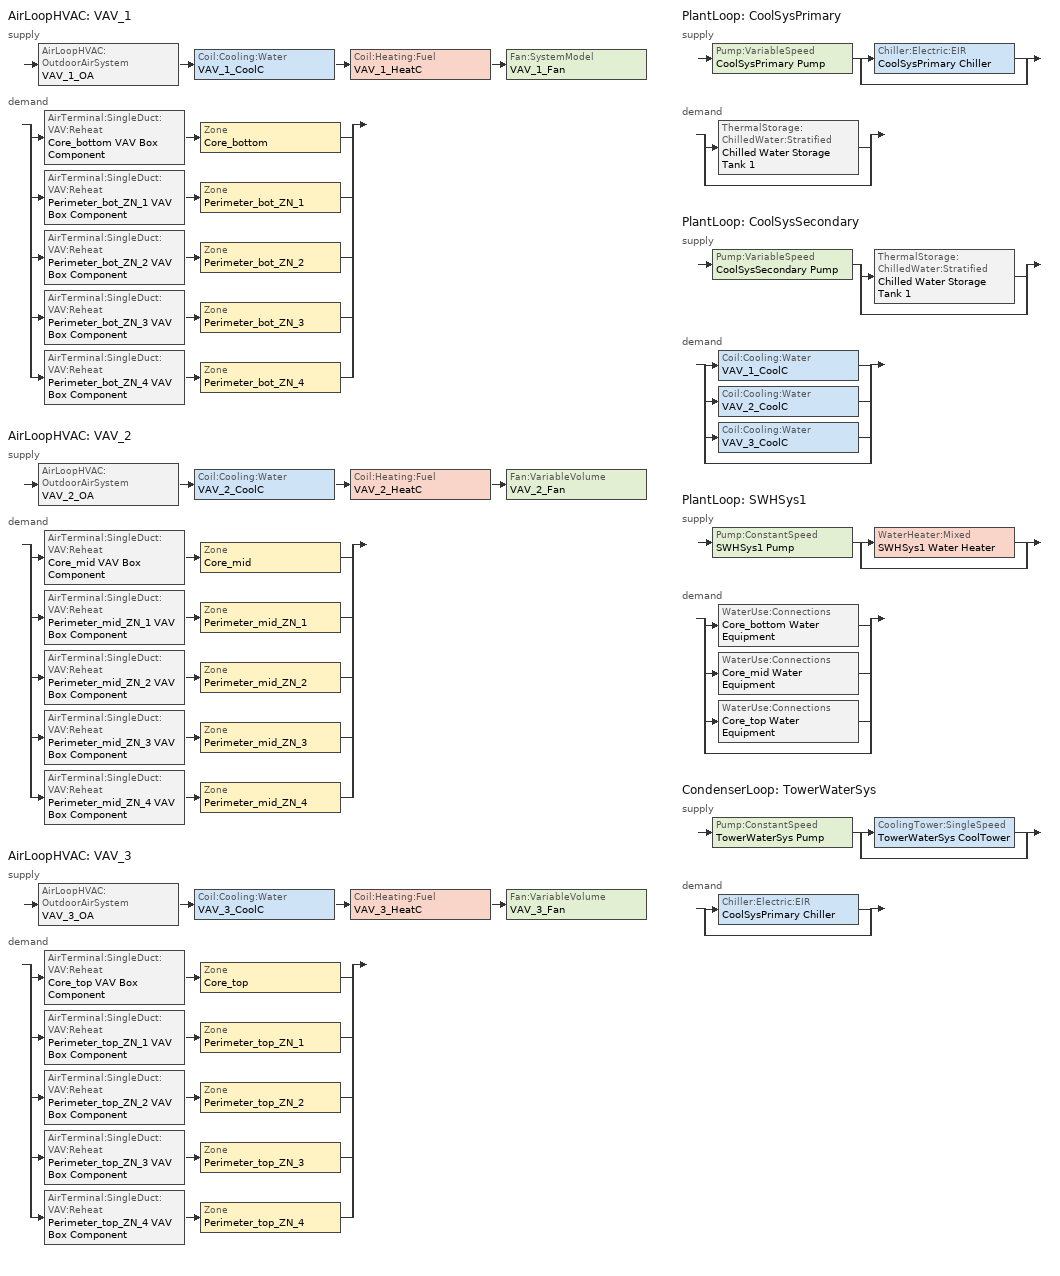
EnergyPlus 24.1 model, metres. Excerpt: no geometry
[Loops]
AirLoopHVAC 'VAV_1'
 supply: AirLoopHVAC:OutdoorAirSystem 'VAV_1_OA' > Coil:Cooling:Water 'VAV_1_CoolC' > Coil:Heating:Fuel 'VAV_1_HeatC' > Fan:SystemModel 'VAV_1_Fan'
 demand: split
  | AirTerminal:SingleDuct:VAV:Reheat 'Core_bottom VAV Box Component' > Zone 'Core_bottom'
  | AirTerminal:SingleDuct:VAV:Reheat 'Perimeter_bot_ZN_1 VAV Box Component' > Zone 'Perimeter_bot_ZN_1'
  | AirTerminal:SingleDuct:VAV:Reheat 'Perimeter_bot_ZN_2 VAV Box Component' > Zone 'Perimeter_bot_ZN_2'
  | AirTerminal:SingleDuct:VAV:Reheat 'Perimeter_bot_ZN_3 VAV Box Component' > Zone 'Perimeter_bot_ZN_3'
  | AirTerminal:SingleDuct:VAV:Reheat 'Perimeter_bot_ZN_4 VAV Box Component' > Zone 'Perimeter_bot_ZN_4'
AirLoopHVAC 'VAV_2'
 supply: AirLoopHVAC:OutdoorAirSystem 'VAV_2_OA' > Coil:Cooling:Water 'VAV_2_CoolC' > Coil:Heating:Fuel 'VAV_2_HeatC' > Fan:VariableVolume 'VAV_2_Fan'
 demand: split
  | AirTerminal:SingleDuct:VAV:Reheat 'Core_mid VAV Box Component' > Zone 'Core_mid'
  | AirTerminal:SingleDuct:VAV:Reheat 'Perimeter_mid_ZN_1 VAV Box Component' > Zone 'Perimeter_mid_ZN_1'
  | AirTerminal:SingleDuct:VAV:Reheat 'Perimeter_mid_ZN_2 VAV Box Component' > Zone 'Perimeter_mid_ZN_2'
  | AirTerminal:SingleDuct:VAV:Reheat 'Perimeter_mid_ZN_3 VAV Box Component' > Zone 'Perimeter_mid_ZN_3'
  | AirTerminal:SingleDuct:VAV:Reheat 'Perimeter_mid_ZN_4 VAV Box Component' > Zone 'Perimeter_mid_ZN_4'
AirLoopHVAC 'VAV_3'
 supply: AirLoopHVAC:OutdoorAirSystem 'VAV_3_OA' > Coil:Cooling:Water 'VAV_3_CoolC' > Coil:Heating:Fuel 'VAV_3_HeatC' > Fan:VariableVolume 'VAV_3_Fan'
 demand: split
  | AirTerminal:SingleDuct:VAV:Reheat 'Core_top VAV Box Component' > Zone 'Core_top'
  | AirTerminal:SingleDuct:VAV:Reheat 'Perimeter_top_ZN_1 VAV Box Component' > Zone 'Perimeter_top_ZN_1'
  | AirTerminal:SingleDuct:VAV:Reheat 'Perimeter_top_ZN_2 VAV Box Component' > Zone 'Perimeter_top_ZN_2'
  | AirTerminal:SingleDuct:VAV:Reheat 'Perimeter_top_ZN_3 VAV Box Component' > Zone 'Perimeter_top_ZN_3'
  | AirTerminal:SingleDuct:VAV:Reheat 'Perimeter_top_ZN_4 VAV Box Component' > Zone 'Perimeter_top_ZN_4'
PlantLoop 'CoolSysPrimary'
 supply: Pump:VariableSpeed 'CoolSysPrimary Pump' > split
  | Chiller:Electric:EIR 'CoolSysPrimary Chiller'
  | bypass
 demand: split
  | ThermalStorage:ChilledWater:Stratified 'Chilled Water Storage Tank 1'
  | bypass
PlantLoop 'CoolSysSecondary'
 supply: Pump:VariableSpeed 'CoolSysSecondary Pump' > split
  | ThermalStorage:ChilledWater:Stratified 'Chilled Water Storage Tank 1'
  | bypass
 demand: split
  | Coil:Cooling:Water 'VAV_1_CoolC'
  | Coil:Cooling:Water 'VAV_2_CoolC'
  | Coil:Cooling:Water 'VAV_3_CoolC'
  | bypass
PlantLoop 'SWHSys1'
 supply: Pump:ConstantSpeed 'SWHSys1 Pump' > split
  | WaterHeater:Mixed 'SWHSys1 Water Heater'
  | bypass
 demand: split
  | WaterUse:Connections 'Core_bottom Water Equipment'
  | WaterUse:Connections 'Core_mid Water Equipment'
  | WaterUse:Connections 'Core_top Water Equipment'
  | bypass
CondenserLoop 'TowerWaterSys'
 supply: Pump:ConstantSpeed 'TowerWaterSys Pump' > split
  | CoolingTower:SingleSpeed 'TowerWaterSys CoolTower'
  | bypass
 demand: split
  | Chiller:Electric:EIR 'CoolSysPrimary Chiller'
  | bypass
[AirLoopHVAC] Design supply air flow rate=Autosize
VAV_1; VAV_2; VAV_3
[AirTerminal:SingleDuct:VAV:Reheat] Availability schedule=ALWAYS_ON; Constant minimum air flow fraction=0.1; Convergence tolerance=0.001; Damper heating action=Normal; Maximum air flow rate=2; Maximum flow fraction during reheat=Autosize; Maximum flow per zone floor area during reheat=Autosize; Maximum hot water or steam flow rate=Autosize; Minimum hot water or steam flow rate=0; Zone minimum air flow input method=Constant
Name | Reheat coil
Core_bottom VAV Box Component | Core_bottom VAV Box Reheat Coil
Core_mid VAV Box Component | Core_mid VAV Box Reheat Coil
Core_top VAV Box Component | Core_top VAV Box Reheat Coil
Perimeter_bot_ZN_1 VAV Box Component | Perimeter_bot_ZN_1 VAV Box Reheat Coil
Perimeter_bot_ZN_2 VAV Box Component | Perimeter_bot_ZN_2 VAV Box Reheat Coil
Perimeter_bot_ZN_3 VAV Box Component | Perimeter_bot_ZN_3 VAV Box Reheat Coil
Perimeter_bot_ZN_4 VAV Box Component | Perimeter_bot_ZN_4 VAV Box Reheat Coil
Perimeter_mid_ZN_1 VAV Box Component | Perimeter_mid_ZN_1 VAV Box Reheat Coil
Perimeter_mid_ZN_2 VAV Box Component | Perimeter_mid_ZN_2 VAV Box Reheat Coil
Perimeter_mid_ZN_3 VAV Box Component | Perimeter_mid_ZN_3 VAV Box Reheat Coil
Perimeter_mid_ZN_4 VAV Box Component | Perimeter_mid_ZN_4 VAV Box Reheat Coil
Perimeter_top_ZN_1 VAV Box Component | Perimeter_top_ZN_1 VAV Box Reheat Coil
Perimeter_top_ZN_2 VAV Box Component | Perimeter_top_ZN_2 VAV Box Reheat Coil
Perimeter_top_ZN_3 VAV Box Component | Perimeter_top_ZN_3 VAV Box Reheat Coil
Perimeter_top_ZN_4 VAV Box Component | Perimeter_top_ZN_4 VAV Box Reheat Coil
[Chiller:Electric:EIR]
CoolSysPrimary Chiller: Chiller flow mode=ConstantFlow; Condenser type=WaterCooled; Cooling capacity function of temperature curve=Main Chiller RecipCapFT; Design heat recovery water flow rate=0; Electric input to cooling output ratio function of part load ratio curve=Main Chiller RecipEIRFPLR; Electric input to cooling output ratio function of temperature curve=Main Chiller RecipEIRFT; Fraction of compressor electric consumption rejected by condenser=1; Leaving chilled water lower temperature limit=3; Maximum part load ratio=1; Minimum part load ratio=0; Minimum unloading ratio=0.25; Optimum part load ratio=1; Reference capacity=500000; Reference chilled water flow rate=Autosize; Reference condenser fluid flow rate=0.0241135; Reference cop=3.2; Reference entering condenser fluid temperature=29.4; Reference leaving chilled water temperature=4.4
[Coil:Cooling:Water] Availability schedule=ALWAYS_ON; Design air flow rate=5; Design inlet air humidity ratio=Autosize; Design inlet air temperature=Autosize; Design inlet water temperature=Autosize; Design outlet air humidity ratio=Autosize; Design outlet air temperature=Autosize; Design water flow rate=Autosize; Heat exchanger configuration=CrossFlow; Type of analysis=SimpleAnalysis
VAV_1_CoolC; VAV_2_CoolC; VAV_3_CoolC
[Coil:Heating:Electric] Availability schedule=ALWAYS_ON; Efficiency=1; Nominal capacity=Autosize
Core_bottom VAV Box Reheat Coil; Core_mid VAV Box Reheat Coil; Core_top VAV Box Reheat Coil; Perimeter_bot_ZN_1 VAV Box Reheat Coil; Perimeter_bot_ZN_2 VAV Box Reheat Coil; Perimeter_bot_ZN_3 VAV Box Reheat Coil; Perimeter_bot_ZN_4 VAV Box Reheat Coil; Perimeter_mid_ZN_1 VAV Box Reheat Coil; Perimeter_mid_ZN_2 VAV Box Reheat Coil; Perimeter_mid_ZN_3 VAV Box Reheat Coil; Perimeter_mid_ZN_4 VAV Box Reheat Coil; Perimeter_top_ZN_1 VAV Box Reheat Coil; Perimeter_top_ZN_2 VAV Box Reheat Coil; Perimeter_top_ZN_3 VAV Box Reheat Coil; Perimeter_top_ZN_4 VAV Box Reheat Coil
[Coil:Heating:Fuel] Availability schedule=ALWAYS_ON; Burner efficiency=0.8; Fuel type=NaturalGas; Nominal capacity=Autosize
VAV_1_HeatC; VAV_2_HeatC; VAV_3_HeatC
[CondenserEquipmentList]
TowerWaterSys Equipment List: TowerWaterSys CoolTower, CoolingTower:SingleSpeed
[CondenserEquipmentOperationSchemes]
TowerWaterSys Loop Operation Scheme List: Control scheme 1=TowerWaterSys Operation Scheme; Control scheme 1 schedule=PlantOnSched
[CondenserLoop]
TowerWaterSys: Condenser equipment operation scheme=TowerWaterSys Loop Operation Scheme List; Condenser loop volume=Autocalculate; Fluid type=Water; Load distribution scheme=SequentialLoad; Maximum loop flow rate=Autosize; Maximum loop temperature=80; Minimum loop flow rate=0; Minimum loop temperature=5
[Controller:OutdoorAir] Economizer control action type=ModulateFlow; Economizer control type=DifferentialDryBulb; Economizer maximum limit dry bulb temperature=28; Economizer maximum limit enthalpy=64000; Economizer minimum limit dry bulb temperature=-100; Lockout type=NoLockout; Maximum outdoor air flow rate=Autosize; Minimum limit type=FixedMinimum; Minimum outdoor air flow rate=Autosize; Minimum outdoor air schedule=MinOA_MotorizedDamper_Sched
VAV_1_OA_Controller; VAV_2_OA_Controller; VAV_3_OA_Controller
[Controller:WaterCoil] Action=Reverse; Actuator variable=Flow; Control variable=Temperature; Maximum actuated flow=Autosize; Minimum actuated flow=0
VAV_1_CoolC_Controller; VAV_2_CoolC_Controller; VAV_3_CoolC_Controller
[CoolingTower:SingleSpeed]
TowerWaterSys CoolTower: Design air flow rate=Autosize; Design fan power=Autosize; Design u factor times area value=Autosize; Design water flow rate=Autosize; Free convection regime air flow rate=Autocalculate; Free convection regime u factor times area value=Autocalculate
[DesignSpecification:OutdoorAir] Outdoor air flow per person=0.0125; Outdoor air method=Flow/Person
SZ DSOA Core_bottom; SZ DSOA Core_mid; SZ DSOA Core_top; SZ DSOA Perimeter_bot_ZN_1; SZ DSOA Perimeter_bot_ZN_2; SZ DSOA Perimeter_bot_ZN_3; SZ DSOA Perimeter_bot_ZN_4; SZ DSOA Perimeter_mid_ZN_1; SZ DSOA Perimeter_mid_ZN_2; SZ DSOA Perimeter_mid_ZN_3; SZ DSOA Perimeter_mid_ZN_4; SZ DSOA Perimeter_top_ZN_1; SZ DSOA Perimeter_top_ZN_2; SZ DSOA Perimeter_top_ZN_3; SZ DSOA Perimeter_top_ZN_4
[Fan:SystemModel]
VAV_1_Fan: Availability schedule=HVACOperationSchd; Design electric power consumption=Autosize; Design maximum air flow rate=Autosize; Design power sizing method=TotalEfficiencyAndPressure; Design pressure rise=1109.648; Electric power function of flow fraction curve=VAV Fan Curve; Electric power minimum flow rate fraction=0; End use subcategory=Fan Energy; Fan total efficiency=0.5915; Motor efficiency=0.91; Motor in air stream fraction=1; Speed control method=Continuous
[Fan:VariableVolume] Availability schedule=HVACOperationSchd; End use subcategory=Fan Energy; Fan power coefficient 1=0.0407599; Fan power coefficient 2=0.088045; Fan power coefficient 3=-0.0729261; Fan power coefficient 4=0.94374; Fan power coefficient 5=0; Fan power minimum air flow rate=0; Fan power minimum flow rate input method=FixedFlowRate; Fan total efficiency=0.5915; Maximum flow rate=5; Motor efficiency=0.91; Motor in airstream fraction=1; Pressure rise=1109.648
VAV_2_Fan; VAV_3_Fan
[PlantEquipmentList]
CoolSysPrimary Equipment List: CoolSysPrimary Chiller, Chiller:Electric:EIR
CoolSysSecondary TES Supply: Chilled Water Storage Tank 1, ThermalStorage:ChilledWater:Stratified
SWHSys1 Equipment List: SWHSys1 Water Heater, WaterHeater:Mixed
[PlantEquipmentOperation:CoolingLoad] Load range 1 lower limit=0
Name | Load range 1 upper limit | Range 1 equipment list
CoolSysPrimary Operation Scheme | 1e+14 | CoolSysPrimary Equipment List
CoolSysSecondary Operation Scheme | 1e+09 | CoolSysSecondary TES Supply
TowerWaterSys Operation Scheme | 1e+12 | TowerWaterSys Equipment List
[PlantEquipmentOperation:HeatingLoad]
SWHSys1 Operation Scheme: Load range 1 lower limit=0; Load range 1 upper limit=1e+15; Range 1 equipment list=SWHSys1 Equipment List
[PlantEquipmentOperationSchemes]
Name | Control scheme 1 | Control scheme 1 schedule
CoolSysPrimary Loop Operation Scheme List | CoolSysPrimary Operation Scheme | PlantOnSched
CoolSysSecondary Loop Operation Scheme List | CoolSysSecondary Operation Scheme | PlantOnSched
SWHSys1 Loop Operation Scheme List | SWHSys1 Operation Scheme | ALWAYS_ON
[PlantLoop] Fluid type=Water; Load distribution scheme=Optimal; Maximum loop flow rate=Autosize; Minimum loop flow rate=0; Plant loop volume=Autocalculate
Name | Maximum loop temperature | Minimum loop temperature | Plant equipment operation scheme
CoolSysPrimary | 98 | 1 | CoolSysPrimary Loop Operation Scheme List
CoolSysSecondary | 98 | 1 | CoolSysSecondary Loop Operation Scheme List
SWHSys1 | 60 | 10 | SWHSys1 Loop Operation Scheme List
[Pump:ConstantSpeed] Design flow rate=Autosize; Design power consumption=Autosize; Design pump head=179352; Fraction of motor inefficiencies to fluid stream=0; Pump control type=Intermittent
Name | Motor efficiency
SWHSys1 Pump | 0.85
TowerWaterSys Pump | 0.87
[Pump:VariableSpeed] Design maximum flow rate=Autosize; Design minimum flow rate=0; Design power consumption=Autosize; Design pump head=15000; Fraction of motor inefficiencies to fluid stream=0; Motor efficiency=0.9; Pump control type=Intermittent; Coefficient 1 of the part load performance curve=0; Coefficient 2 of the part load performance curve=1; Coefficient 3 of the part load performance curve=0; Coefficient 4 of the part load performance curve=0
CoolSysPrimary Pump; CoolSysSecondary Pump
[SetpointManager:FollowOutdoorAirTemperature]
MyCondenserControl: Control variable=Temperature; Maximum setpoint temperature=80; Minimum setpoint temperature=5; Offset temperature difference=0; Reference temperature type=OutdoorAirWetBulb; Setpoint node or nodelist=TowerWaterSys Supply Outlet Node
[SetpointManager:MixedAir] Control variable=Temperature
Name | Setpoint node or nodelist
VAV_1_CoolC SAT Manager | VAV_1_CoolC-VAV_1_HeatCNode
VAV_1_HeatC MixedAir Manager | VAV_1_HeatC-VAV_1_FanNode
VAV_1_OAMixed Air Temp Manager | VAV_1_OA-VAV_1_CoolCNode
VAV_2_CoolC SAT Manager | VAV_2_CoolC-VAV_2_HeatCNode
VAV_2_HeatC MixedAir Manager | VAV_2_HeatC-VAV_2_FanNode
VAV_2_OAMixed Air Temp Manager | VAV_2_OA-VAV_2_CoolCNode
VAV_3_CoolC SAT Manager | VAV_3_CoolC-VAV_3_HeatCNode
VAV_3_HeatC MixedAir Manager | VAV_3_HeatC-VAV_3_FanNode
VAV_3_OAMixed Air Temp Manager | VAV_3_OA-VAV_3_CoolCNode
[SetpointManager:Scheduled] Control variable=Temperature
Name | Schedule | Setpoint node or nodelist
CoolSysPrimary Loop Setpoint Manager | CW-Primary-Loop-Temp-Schedule | CoolSysPrimary Supply Outlet Node
CoolSysSecondary Loop Setpoint Manager | CW-Secondary-Loop-Temp-Schedule | CoolSysSecondary Supply Outlet Node
SWHSys1 Loop Setpoint Manager | SWHSys1-Loop-Temp-Schedule | SWHSys1 Supply Outlet Node
VAV_1 SAT setpoint | Seasonal-Reset-Supply-Air-Temp-Sch | VAV_1 Supply Equipment Outlet Node
VAV_2 SAT setpoint | Seasonal-Reset-Supply-Air-Temp-Sch | VAV_2 Supply Equipment Outlet Node
VAV_3 SAT setpoint | Seasonal-Reset-Supply-Air-Temp-Sch | VAV_3 Supply Equipment Outlet Node
[Sizing:Plant]
Name | Design loop exit temperature | Loop design temperature difference | Loop type
SWHSys1 | 60 | 5 | Heating
CoolSysPrimary | 4.4 | 5 | Cooling
CoolSysSecondary | 6.7 | 4.5 | Cooling
TowerWaterSys | 29.4 | 5.6 | Condenser
[Sizing:System] 100 outdoor air in cooling=No; 100 outdoor air in heating=No; Central cooling capacity control method=VAV; Central cooling design supply air humidity ratio=0.0085; Central cooling design supply air temperature=12.8; Central heating design supply air humidity ratio=0.008; Central heating design supply air temperature=16.7; Central heating maximum system air flow ratio=0.3; Cooling design capacity=Autosize; Cooling design capacity method=CoolingDesignCapacity; Cooling supply air flow rate=0; Cooling supply air flow rate method=DesignDay; Design outdoor air flow rate=Autosize; Heating design capacity=Autosize; Heating design capacity method=HeatingDesignCapacity; Heating supply air flow rate=0; Heating supply air flow rate method=DesignDay; Precool design humidity ratio=0.008; Precool design temperature=12.8; Preheat design humidity ratio=0.008; Preheat design temperature=7; Type of load to size on=Sensible; Type of zone sum to use=NonCoincident; Zone maximum outdoor air fraction=1
VAV_1; VAV_2; VAV_3
[Sizing:Zone] Account for dedicated outdoor air system=No; Cooling design air flow method=DesignDay; Dedicated outdoor air high setpoint temperature for design=Autosize; Dedicated outdoor air low setpoint temperature for design=Autosize; Dedicated outdoor air system control strategy=NeutralSupplyAir; Heating design air flow method=DesignDay; Zone cooling design supply air humidity ratio=0.0085; Zone cooling design supply air temperature=12.8; Zone cooling design supply air temperature input method=SupplyAirTemperature; Zone heating design supply air humidity ratio=0.008; Zone heating design supply air temperature=50; Zone heating design supply air temperature input method=SupplyAirTemperature
Name | Design specification outdoor air object
Core_bottom | SZ DSOA Core_bottom
Core_mid | SZ DSOA Core_mid
Core_top | SZ DSOA Core_top
Perimeter_bot_ZN_1 | SZ DSOA Perimeter_bot_ZN_1
Perimeter_bot_ZN_2 | SZ DSOA Perimeter_bot_ZN_2
Perimeter_bot_ZN_3 | SZ DSOA Perimeter_bot_ZN_3
Perimeter_bot_ZN_4 | SZ DSOA Perimeter_bot_ZN_4
Perimeter_mid_ZN_1 | SZ DSOA Perimeter_mid_ZN_1
Perimeter_mid_ZN_2 | SZ DSOA Perimeter_mid_ZN_2
Perimeter_mid_ZN_3 | SZ DSOA Perimeter_mid_ZN_3
Perimeter_mid_ZN_4 | SZ DSOA Perimeter_mid_ZN_4
Perimeter_top_ZN_1 | SZ DSOA Perimeter_top_ZN_1
Perimeter_top_ZN_2 | SZ DSOA Perimeter_top_ZN_2
Perimeter_top_ZN_3 | SZ DSOA Perimeter_top_ZN_3
Perimeter_top_ZN_4 | SZ DSOA Perimeter_top_ZN_4
[ThermostatSetpoint:DualSetpoint] Cooling setpoint temperature schedule=CLGSETP_SCH; Heating setpoint temperature schedule=HTGSETP_SCH
Core_bottom DualSPSched; Core_mid DualSPSched; Core_top DualSPSched; Perimeter_bot_ZN_1 DualSPSched; Perimeter_bot_ZN_2 DualSPSched; Perimeter_bot_ZN_3 DualSPSched; Perimeter_bot_ZN_4 DualSPSched; Perimeter_mid_ZN_1 DualSPSched; Perimeter_mid_ZN_2 DualSPSched; Perimeter_mid_ZN_3 DualSPSched; Perimeter_mid_ZN_4 DualSPSched; Perimeter_top_ZN_1 DualSPSched; Perimeter_top_ZN_2 DualSPSched; Perimeter_top_ZN_3 DualSPSched; Perimeter_top_ZN_4 DualSPSched
[WaterHeater:Mixed]
SWHSys1 Water Heater: Ambient temperature indicator=Schedule; Ambient temperature schedule=SWHSys1 Water Heater Ambient Temperature Schedule Name; Deadband temperature difference=2; Heater control type=Cycle; Heater fuel type=NaturalGas; Heater maximum capacity=845000; Heater thermal efficiency=0.8; Indirect water heating recovery time=1.5; Maximum temperature limit=82.2222; Off cycle loss coefficient to ambient temperature=6; Off cycle parasitic fuel consumption rate=20; Off cycle parasitic fuel type=NaturalGas; Off cycle parasitic heat fraction to tank=0.8; On cycle loss coefficient to ambient temperature=6; On cycle parasitic fuel type=NaturalGas; Setpoint temperature schedule=SWHSys1 Water Heater Setpoint Temperature Schedule Name; Source side design flow rate=Autosize; Source side effectiveness=1; Tank volume=0.3785; Use side design flow rate=Autosize; Use side effectiveness=1
[WaterUse:Connections]
Name | Water use equipment name 1
Core_bottom Water Equipment | Core_bottom Water Equipment
Core_mid Water Equipment | Core_mid Water Equipment
Core_top Water Equipment | Core_top Water Equipment
[WaterUse:Equipment] Flow rate fraction schedule=BLDG_SWH_SCH; Hot water supply temperature schedule=Water Equipment Hot Supply Temp Sched; Latent fraction schedule=Water Equipment Latent fract sched; Peak flow rate=1.04e-05; Sensible fraction schedule=Water Equipment Sensible fract sched; Target temperature schedule=Water Equipment Temp Sched
Name | Zone
Core_bottom Water Equipment | Core_bottom
Core_mid Water Equipment | Core_mid
Core_top Water Equipment | Core_top
[ZoneControl:Thermostat] Control type schedule=Dual Zone Control Type Sched
Name | Zone or zonelist | Control 1
Core_bottom Thermostat | Core_bottom | Core_bottom DualSPSched
Core_mid Thermostat | Core_mid | Core_mid DualSPSched
Core_top Thermostat | Core_top | Core_top DualSPSched
Perimeter_bot_ZN_1 Thermostat | Perimeter_bot_ZN_1 | Perimeter_bot_ZN_1 DualSPSched
Perimeter_bot_ZN_2 Thermostat | Perimeter_bot_ZN_2 | Perimeter_bot_ZN_2 DualSPSched
Perimeter_bot_ZN_3 Thermostat | Perimeter_bot_ZN_3 | Perimeter_bot_ZN_3 DualSPSched
Perimeter_bot_ZN_4 Thermostat | Perimeter_bot_ZN_4 | Perimeter_bot_ZN_4 DualSPSched
Perimeter_mid_ZN_1 Thermostat | Perimeter_mid_ZN_1 | Perimeter_mid_ZN_1 DualSPSched
Perimeter_mid_ZN_2 Thermostat | Perimeter_mid_ZN_2 | Perimeter_mid_ZN_2 DualSPSched
Perimeter_mid_ZN_3 Thermostat | Perimeter_mid_ZN_3 | Perimeter_mid_ZN_3 DualSPSched
Perimeter_mid_ZN_4 Thermostat | Perimeter_mid_ZN_4 | Perimeter_mid_ZN_4 DualSPSched
Perimeter_top_ZN_1 Thermostat | Perimeter_top_ZN_1 | Perimeter_top_ZN_1 DualSPSched
Perimeter_top_ZN_2 Thermostat | Perimeter_top_ZN_2 | Perimeter_top_ZN_2 DualSPSched
Perimeter_top_ZN_3 Thermostat | Perimeter_top_ZN_3 | Perimeter_top_ZN_3 DualSPSched
Perimeter_top_ZN_4 Thermostat | Perimeter_top_ZN_4 | Perimeter_top_ZN_4 DualSPSched
[Zone equipment]
Core_bottom: Core_bottom VAV Box Component
Core_mid: Core_mid VAV Box Component
Core_top: Core_top VAV Box Component
Perimeter_bot_ZN_1: Perimeter_bot_ZN_1 VAV Box Component
Perimeter_bot_ZN_2: Perimeter_bot_ZN_2 VAV Box Component
Perimeter_bot_ZN_3: Perimeter_bot_ZN_3 VAV Box Component
Perimeter_bot_ZN_4: Perimeter_bot_ZN_4 VAV Box Component
Perimeter_mid_ZN_1: Perimeter_mid_ZN_1 VAV Box Component
Perimeter_mid_ZN_2: Perimeter_mid_ZN_2 VAV Box Component
Perimeter_mid_ZN_3: Perimeter_mid_ZN_3 VAV Box Component
Perimeter_mid_ZN_4: Perimeter_mid_ZN_4 VAV Box Component
Perimeter_top_ZN_1: Perimeter_top_ZN_1 VAV Box Component
Perimeter_top_ZN_2: Perimeter_top_ZN_2 VAV Box Component
Perimeter_top_ZN_3: Perimeter_top_ZN_3 VAV Box Component
Perimeter_top_ZN_4: Perimeter_top_ZN_4 VAV Box Component
[ThermalStorage:ChilledWater:Stratified]
Chilled Water Storage Tank 1: Additional destratification conductivity=0; Ambient temperature indicator=Schedule; Ambient temperature schedule=TES Ambient Temp Schedule; Deadband temperature difference=1; Inlet mode=Seeking; Minimum temperature limit=1; Nominal cooling capacity=70000; Number of nodes=6; Setpoint temperature schedule=CW-Tank-Temp-Schedule; Source side availability schedule=TES Charge Schedule; Source side design flow rate=Autosize; Source side heat transfer effectiveness=1; Source side inlet height=0.15; Source side outlet height=10.71; Tank height=10.86; Tank recovery time=4; Tank shape=VerticalCylinder; Tank volume=250; Temperature sensor height=8.8; Uniform skin loss coefficient per unit area to ambient temperature=0.06811; Use side availability schedule=ALWAYS_ON; Use side design flow rate=Autosize; Use side heat transfer effectiveness=1; Use side inlet height=10.71; Use side outlet height=0.15
[Curve:Biquadratic] Input unit type for x=Temperature; Input unit type for y=Temperature; Maximum value of x=10; Maximum value of y=35; Minimum value of x=5; Minimum value of y=24; Output unit type=Dimensionless
Name | Coefficient1 constant | Coefficient2 x | Coefficient3 x 2 | Coefficient4 y | Coefficient5 y 2 | Coefficient6 x y
Main Chiller RecipCapFT | 0.507883 | 0.145228 | -0.00625644 | -0.0011178 | -0.0001296 | -0.00028188
Main Chiller RecipEIRFT | 1.03076 | -0.103536 | 0.00710208 | 0.0093186 | 0.00031752 | -0.00104328
[Curve:Quadratic]
Main Chiller RecipEIRFPLR: Maximum value of x=1; Minimum value of x=0; Coefficient1 constant=0.088065; Coefficient2 x=1.137742; Coefficient3 x 2=-0.225806
[Curve:Quartic]
VAV Fan Curve: Input unit type for x=Dimensionless; Maximum curve output=1; Maximum value of x=1; Minimum curve output=0; Minimum value of x=0; Output unit type=Dimensionless; Coefficient1 constant=0.0407599; Coefficient2 x=0.088045; Coefficient3 x 2=-0.0729261; Coefficient4 x 3=0.94374; Coefficient5 x 4=0
[Schedule:Compact]
ALWAYS_ON; PlantOnSched; TES Charge Schedule: Through: 12/31, For: AllDays, Until: 24:00, 1
BLDG_SWH_SCH: Through: 12/31, For: Weekdays SummerDesignDay, Until: 05:00, 0.05, Until: 06:00, 0.08, Until: 07:00, 0.07, Until: 08:00, 0.19, Until: 09:00, 0.35, Until: 10:00, 0.38, Until: 11:00, 0.39, Until: 12:00, 0.47, Until: 13:00, 0.57, Until: 14:00, 0.54, Until: 15:00, 0.34, Until: 16:00, 0.33, Until: 17:00, 0.44, Until: 18:00, 0.26, Until: 19:00, 0.21, Until: 20:00, 0.15, Until: 21:00, 0.17, Until: 22:00, 0.08, Until: 24:00, 0.05, For: Saturday WinterDesignDay, Until: 05:00, 0.05, Until: 06:00, 0.08, Until: 07:00, 0.07, Until: 08:00, 0.11, Until: 09:00, 0.15, Until: 10:00, 0.21, Until: 11:00, 0.19, Until: 12:00, 0.23, Until: 13:00, 0.2, Until: 14:00, 0.19, Until: 15:00, 0.15, Until: 16:00, 0.13, Until: 17:00, 0.14, Until: 21:00, 0.07, Until: 22:00, 0.09, Until: 24:00, 0.05, For: Sunday Holidays AllOtherDays, Until: 05:00, 0.04, Until: 06:00, 0.07, Until: 11:00, 0.04, Until: 13:00, 0.06, Until: 14:00, 0.09, Until: 15:00, 0.06, Until: 21:00, 0.04, Until: 22:00, 0.07, Until: 24:00, 0.04
CLGSETP_SCH: Through: 12/31, For: Weekdays SummerDesignDay, Until: 06:00, 26.7, Until: 22:00, 24, Until: 24:00, 26.7, For: AllOtherDays, Until: 24:00, 33
CW-Primary-Loop-Temp-Schedule: Through: 12/31, For: AllDays, Until: 24:00, 4.4
CW-Secondary-Loop-Temp-Schedule: Through: 12/31, For: AllDays, Until: 24:00, 6.7
CW-Tank-Temp-Schedule: Through: 12/31, For: AllDays, Until: 24:00, 5
Dual Zone Control Type Sched: Through: 12/31, For: AllDays, Until: 24:00, 4
HTGSETP_SCH: Through: 12/31, For: Weekdays, Until: 06:00, 0, Until: 22:00, 0, Until: 24:00, 0, For SummerDesignDay, Until: 24:00, 0, For: Saturday, Until: 06:00, 0, Until: 18:00, 0, Until: 24:00, 0, For: WinterDesignDay, Until: 24:00, 0, For: AllOtherDays, Until: 24:00, 0
HVACOperationSchd: Through: 12/31, For: Weekdays SummerDesignDay, Until: 06:00, 0, Until: 22:00, 1, Until: 24:00, 0, For: Saturday WinterDesignDay, Until: 06:00, 0, Until: 18:00, 1, Until: 24:00, 0, For: AllOtherDays, Until: 24:00, 0
MinOA_MotorizedDamper_Sched: Through: 12/31, For: Weekdays SummerDesignDay, Until: 07:00, 0, Until: 22:00, 1, Until: 24:00, 0, For: Saturday WinterDesignDay, Until: 07:00, 0, Until: 18:00, 1, Until: 24:00, 0, For: AllOtherDays, Until: 24:00, 0
SWHSys1 Water Heater Ambient Temperature Schedule Name: Through: 12/31, For: AllDays, Until: 24:00, 22
SWHSys1 Water Heater Setpoint Temperature Schedule Name; SWHSys1-Loop-Temp-Schedule: Through: 12/31, For: AllDays, Until: 24:00, 60
Seasonal-Reset-Supply-Air-Temp-Sch: Through: 12/31, For: AllDays, Until: 24:00, 13.8
TES Ambient Temp Schedule: Through: 12/31, For: AllDays, Until: 24:00, 24
Water Equipment Hot Supply Temp Sched; Water Equipment Temp Sched: Through: 12/31, For: AllDays, Until: 24:00, 43.3
Water Equipment Latent fract sched: Through: 12/31, For: AllDays, Until: 24:00, 0.05
Water Equipment Sensible fract sched: Through: 12/31, For: AllDays, Until: 24:00, 0.2
